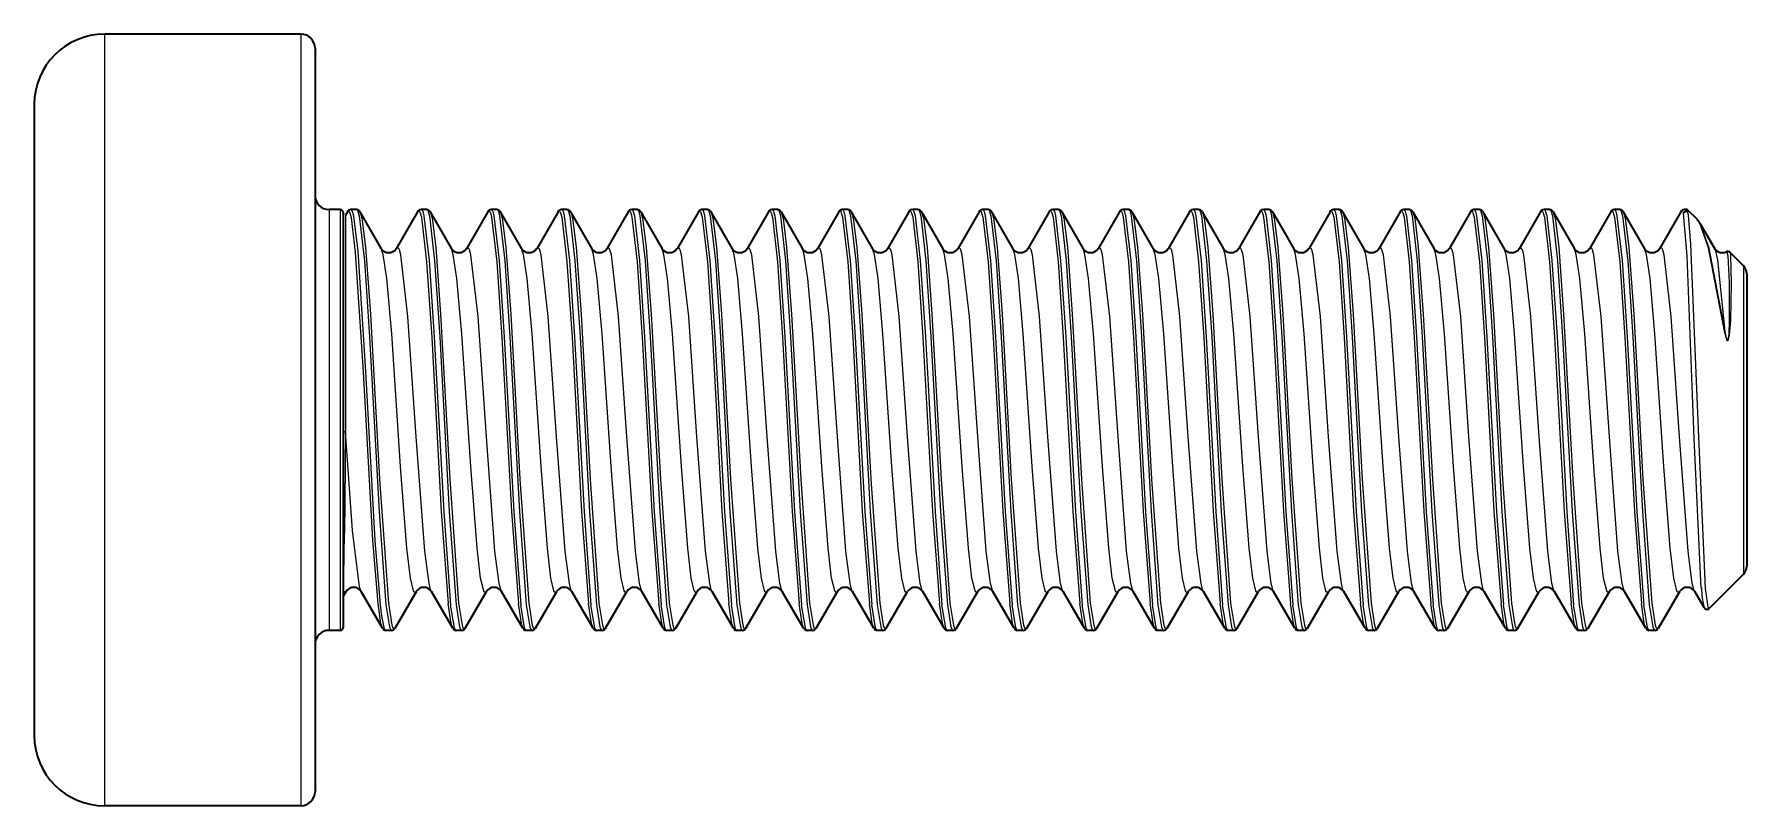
# Model space of a CAD drawing. Extents: x 155 to 1176, y 87 to 946.
# Drawn here: x 909.05 to 921.25, y 515.78 to 521.28 of the extents above; entities that cross this region are included whole.
import ezdxf

# ---------------------------------------------------------------- set-up
doc = ezdxf.new("R2010")
doc.units = 0

msp = doc.modelspace()

# ---------------------------------------------------------------- linework, layer by layer
at = {"color": 7, "lineweight": 13, "ltscale": 0.129083}
for p, q in [((909.551, 521.278), (909.551, 516.114)), ((910.951, 521.278), (910.951, 516.114))]:
    msp.add_line(p, q, dxfattribs=at)
at = {"color": 7, "lineweight": 35, "ltscale": 0.034999}
for p, q in [((910.951, 521.278), (909.551, 521.278)), ((910.951, 515.778), (909.551, 515.778))]:
    msp.add_line(p, q, dxfattribs=at)
at = {"color": 7, "lineweight": 35, "ltscale": 0.12439}
msp.add_line((911.051, 521.178), (911.051, 516.202), dxfattribs=at)
at = {"color": 7, "lineweight": 35, "ltscale": 0.105614}
msp.add_line((909.051, 520.778), (909.051, 516.553), dxfattribs=at)
at = {"color": 7, "lineweight": 13, "ltscale": 0.070409}
for p, q in [((911.151, 520.028), (911.151, 517.211)), ((911.231, 520.028), (911.231, 517.211))]:
    msp.add_line(p, q, dxfattribs=at)
at = {"color": 7, "lineweight": 35, "ltscale": 0.002}
for p, q in [((911.231, 520.028), (911.151, 520.028)), ((911.231, 517.028), (911.151, 517.028))]:
    msp.add_line(p, q, dxfattribs=at)
at = {"color": 7, "lineweight": 35, "ltscale": 0.069472}
msp.add_line((911.251, 520.008), (911.251, 517.229), dxfattribs=at)
at = {"color": 7, "lineweight": 35, "ltscale": 0.000633093}
msp.add_line((911.282, 520.011), (911.269, 519.989), dxfattribs=at)
at = {"color": 7, "lineweight": 13, "ltscale": 0.000161743}
msp.add_line((911.269, 519.989), (911.269, 519.983), dxfattribs=at)
at = {"color": 7, "lineweight": 13, "ltscale": 0.03847}
msp.add_line((911.269, 519.983), (911.269, 518.444), dxfattribs=at)
at = {"color": 7, "lineweight": 35, "ltscale": 0.000987244}
for p, q in [((911.346, 520.028), (911.307, 520.028)), ((911.846, 520.028), (911.807, 520.028)), ((912.346, 520.028), (912.307, 520.028)), ((912.846, 520.028), (912.807, 520.028)), ((913.346, 520.028), (913.307, 520.028)), ((913.846, 520.028), (913.807, 520.028)), ((914.346, 520.028), (914.307, 520.028)), ((914.846, 520.028), (914.807, 520.028)), ((915.346, 520.028), (915.307, 520.028)), ((915.846, 520.028), (915.807, 520.028)), ((916.346, 520.028), (916.307, 520.028)), ((916.846, 520.028), (916.807, 520.028)), ((917.346, 520.028), (917.307, 520.028)), ((917.846, 520.028), (917.807, 520.028)), ((918.346, 520.028), (918.307, 520.028)), ((918.846, 520.028), (918.807, 520.028)), ((919.346, 520.028), (919.307, 520.028)), ((919.846, 520.028), (919.807, 520.028)), ((920.346, 520.028), (920.307, 520.028)), ((911.596, 517.028), (911.557, 517.028)), ((912.096, 517.028), (912.057, 517.028)), ((912.596, 517.028), (912.557, 517.028)), ((913.096, 517.028), (913.057, 517.028)), ((913.596, 517.028), (913.557, 517.028)), ((914.096, 517.028), (914.057, 517.028)), ((914.596, 517.028), (914.557, 517.028)), ((915.096, 517.028), (915.057, 517.028)), ((915.596, 517.028), (915.557, 517.028)), ((916.096, 517.028), (916.057, 517.028)), ((916.596, 517.028), (916.557, 517.028)), ((917.096, 517.028), (917.057, 517.028)), ((917.596, 517.028), (917.557, 517.028)), ((918.096, 517.028), (918.057, 517.028)), ((918.596, 517.028), (918.557, 517.028)), ((919.096, 517.028), (919.057, 517.028)), ((919.596, 517.028), (919.557, 517.028)), ((920.096, 517.028), (920.057, 517.028)), ((920.596, 517.028), (920.557, 517.028))]:
    msp.add_line(p, q, dxfattribs=at)
at = {"color": 7, "lineweight": 35, "ltscale": 0.007571}
for p, q in [((911.371, 520.011), (911.523, 519.749)), ((911.871, 520.011), (912.023, 519.749)), ((912.371, 520.011), (912.523, 519.749)), ((912.871, 520.011), (913.023, 519.749)), ((913.371, 520.011), (913.523, 519.749)), ((913.871, 520.011), (914.023, 519.749)), ((914.371, 520.011), (914.523, 519.749)), ((914.871, 520.011), (915.023, 519.749)), ((915.371, 520.011), (915.523, 519.749)), ((915.871, 520.011), (916.023, 519.749)), ((916.371, 520.011), (916.523, 519.749)), ((916.871, 520.011), (917.023, 519.749)), ((917.371, 520.011), (917.523, 519.749)), ((917.871, 520.011), (918.023, 519.749)), ((918.371, 520.011), (918.523, 519.749)), ((918.871, 520.011), (919.023, 519.749)), ((919.371, 520.011), (919.523, 519.749)), ((919.871, 520.011), (920.023, 519.749)), ((920.371, 520.011), (920.523, 519.749)), ((911.532, 517.044), (911.38, 517.306)), ((912.032, 517.044), (911.88, 517.306)), ((912.532, 517.044), (912.38, 517.306)), ((913.032, 517.044), (912.88, 517.306)), ((913.532, 517.044), (913.38, 517.306)), ((914.032, 517.044), (913.88, 517.306)), ((914.532, 517.044), (914.38, 517.306)), ((915.032, 517.044), (914.88, 517.306)), ((915.532, 517.044), (915.38, 517.306)), ((916.032, 517.044), (915.88, 517.306)), ((916.532, 517.044), (916.38, 517.306)), ((917.032, 517.044), (916.88, 517.306)), ((917.532, 517.044), (917.38, 517.306)), ((918.032, 517.044), (917.88, 517.306)), ((918.532, 517.044), (918.38, 517.306)), ((919.032, 517.044), (918.88, 517.306)), ((919.532, 517.044), (919.38, 517.306)), ((920.032, 517.044), (919.88, 517.306)), ((920.532, 517.044), (920.38, 517.306))]:
    msp.add_line(p, q, dxfattribs=at)
at = {"color": 7, "lineweight": 35, "ltscale": 0.00757}
for p, q in [((911.782, 520.011), (911.63, 519.749)), ((912.282, 520.011), (912.13, 519.749)), ((912.782, 520.011), (912.63, 519.749)), ((913.282, 520.011), (913.13, 519.749)), ((913.782, 520.011), (913.63, 519.749)), ((914.282, 520.011), (914.13, 519.749)), ((914.782, 520.011), (914.63, 519.749)), ((915.282, 520.011), (915.13, 519.749)), ((915.782, 520.011), (915.63, 519.749)), ((916.282, 520.011), (916.13, 519.749)), ((916.782, 520.011), (916.63, 519.749)), ((917.282, 520.011), (917.13, 519.749)), ((917.782, 520.011), (917.63, 519.749)), ((918.282, 520.011), (918.13, 519.749)), ((918.782, 520.011), (918.63, 519.749)), ((919.282, 520.011), (919.13, 519.749)), ((919.782, 520.011), (919.63, 519.749)), ((920.282, 520.011), (920.13, 519.749)), ((920.782, 520.011), (920.63, 519.749))]:
    msp.add_line(p, q, dxfattribs=at)
at = {"color": 7, "lineweight": 35, "ltscale": 0.000491333}
msp.add_line((920.826, 520.028), (920.807, 520.028), dxfattribs=at)
at = {"color": 7, "lineweight": 35, "ltscale": 0.002551}
msp.add_line((920.899, 519.956), (920.826, 520.028), dxfattribs=at)
at = {"color": 7, "lineweight": 35, "ltscale": 0.005113}
msp.add_line((920.92, 519.926), (921.023, 519.749), dxfattribs=at)
at = {"color": 7, "lineweight": 13, "ltscale": 3.20435e-05}
msp.add_line((921.106, 519.728), (921.107, 519.728), dxfattribs=at)
at = {"color": 7, "lineweight": 35, "ltscale": 0.003435}
msp.add_line((921.227, 519.627), (921.13, 519.724), dxfattribs=at)
at = {"color": 7, "lineweight": 13, "ltscale": 0.051595}
msp.add_line((921.227, 519.627), (921.227, 517.563), dxfattribs=at)
at = {"color": 7, "lineweight": 35, "ltscale": 0.04894}
msp.add_line((921.251, 519.57), (921.251, 517.613), dxfattribs=at)
at = {"color": 7, "lineweight": 13, "ltscale": 8.44764e-05}
msp.add_line((921.096, 519.158), (921.093, 519.16), dxfattribs=at)
at = {"color": 7, "lineweight": 13, "ltscale": 0.018132}
msp.add_line((911.269, 518.444), (911.261, 517.719), dxfattribs=at)
at = {"color": 7, "lineweight": 13, "ltscale": 0.003365}
msp.add_line((921.227, 517.563), (921.227, 517.428), dxfattribs=at)
at = {"color": 7, "lineweight": 35, "ltscale": 0.003191}
msp.add_line((921.251, 517.613), (921.251, 517.485), dxfattribs=at)
at = {"color": 7, "lineweight": 35, "ltscale": 0.008615}
msp.add_line((921.227, 517.428), (920.984, 517.185), dxfattribs=at)
at = {"color": 7, "lineweight": 13, "ltscale": 0.000126602}
msp.add_line((911.252, 517.312), (911.251, 517.307), dxfattribs=at)
at = {"color": 7, "lineweight": 13, "ltscale": 0.000857544}
msp.add_line((911.252, 517.312), (911.252, 517.278), dxfattribs=at)
at = {"color": 7, "lineweight": 35, "ltscale": 0.001034}
msp.add_line((911.252, 517.27), (911.273, 517.306), dxfattribs=at)
at = {"color": 7, "lineweight": 35, "ltscale": 0.007572}
for p, q in [((911.621, 517.044), (911.773, 517.306)), ((912.121, 517.044), (912.273, 517.306)), ((912.621, 517.044), (912.773, 517.306)), ((913.121, 517.044), (913.273, 517.306)), ((913.621, 517.044), (913.773, 517.306)), ((914.121, 517.044), (914.273, 517.306)), ((914.621, 517.044), (914.773, 517.306)), ((915.121, 517.044), (915.273, 517.306)), ((915.621, 517.044), (915.773, 517.306)), ((916.121, 517.044), (916.273, 517.306)), ((916.621, 517.044), (916.773, 517.306)), ((917.121, 517.044), (917.273, 517.306)), ((917.621, 517.044), (917.773, 517.306)), ((918.121, 517.044), (918.273, 517.306)), ((918.621, 517.044), (918.773, 517.306)), ((919.121, 517.044), (919.273, 517.306)), ((919.621, 517.044), (919.773, 517.306)), ((920.121, 517.044), (920.273, 517.306)), ((920.621, 517.044), (920.773, 517.306))]:
    msp.add_line(p, q, dxfattribs=at)
at = {"color": 7, "lineweight": 35, "ltscale": 0.003329}
msp.add_line((920.947, 517.191), (920.88, 517.306), dxfattribs=at)
at = {"color": 7, "lineweight": 13, "ltscale": 0.004591}
for p, q in [((911.151, 517.211), (911.151, 517.028)), ((911.231, 517.211), (911.231, 517.028))]:
    msp.add_line(p, q, dxfattribs=at)
at = {"color": 7, "lineweight": 35, "ltscale": 0.000129547}
msp.add_line((911.252, 517.27), (911.251, 517.265), dxfattribs=at)
at = {"color": 7, "lineweight": 35, "ltscale": 0.004529}
msp.add_line((911.251, 517.229), (911.251, 517.048), dxfattribs=at)
at = {"color": 7, "lineweight": 13, "ltscale": 0.000187683}
msp.add_line((911.252, 517.27), (911.252, 517.278), dxfattribs=at)
at = {"color": 7, "lineweight": 35, "ltscale": 0.006886}
msp.add_line((909.051, 516.553), (909.051, 516.278), dxfattribs=at)
at = {"color": 7, "lineweight": 35, "ltscale": 0.00811}
msp.add_line((911.051, 516.202), (911.051, 515.878), dxfattribs=at)
at = {"color": 7, "lineweight": 13, "ltscale": 0.008417}
for p, q in [((909.551, 516.114), (909.551, 515.778)), ((910.951, 516.114), (910.951, 515.778))]:
    msp.add_line(p, q, dxfattribs=at)
at = {"color": 7, "lineweight": 13}
for points in [[(911.5, 517.22), (911.463, 517.672), (911.396, 518.87), (911.34, 519.723), (911.31, 519.97), (911.301, 520.003), (911.296, 520.012), (911.293, 520.016), (911.292, 520.017), (911.289, 520.018)], [(911.517, 517.211), (911.48, 517.668), (911.413, 518.873), (911.358, 519.731), (911.327, 519.98), (911.318, 520.013), (911.313, 520.022), (911.31, 520.026), (911.309, 520.027), (911.307, 520.028)], [(911.346, 520.028), (911.348, 520.027), (911.35, 520.026), (911.353, 520.023), (911.357, 520.013), (911.366, 519.982), (911.403, 519.663), (911.439, 519.12), (911.507, 517.872), (911.556, 517.211)], [(911.371, 520.011), (911.375, 520.001), (911.385, 519.966), (911.411, 519.76), (911.446, 519.283), (911.511, 518.105), (911.574, 517.221)], [(911.789, 520.018), (911.792, 520.017), (911.793, 520.016), (911.796, 520.013), (911.8, 520.004), (911.809, 519.973), (911.846, 519.656), (911.882, 519.116), (911.95, 517.876), (912, 517.22)], [(911.807, 520.028), (911.809, 520.027), (911.81, 520.026), (911.813, 520.023), (911.818, 520.014), (911.826, 519.983), (911.863, 519.664), (911.899, 519.12), (911.968, 517.872), (912.017, 517.211)], [(911.846, 520.028), (911.848, 520.027), (911.85, 520.026), (911.853, 520.023), (911.857, 520.013), (911.866, 519.982), (911.903, 519.663), (911.939, 519.12), (912.007, 517.872), (912.056, 517.211)], [(911.871, 520.011), (911.875, 520.001), (911.885, 519.966), (911.911, 519.76), (911.946, 519.283), (912.011, 518.105), (912.074, 517.221)], [(912.289, 520.018), (912.292, 520.017), (912.293, 520.016), (912.296, 520.013), (912.3, 520.004), (912.309, 519.973), (912.346, 519.656), (912.382, 519.116), (912.45, 517.876), (912.5, 517.22)], [(912.307, 520.028), (912.309, 520.027), (912.31, 520.026), (912.313, 520.023), (912.318, 520.014), (912.326, 519.983), (912.363, 519.664), (912.399, 519.12), (912.468, 517.872), (912.517, 517.211)], [(912.346, 520.028), (912.348, 520.027), (912.35, 520.026), (912.353, 520.023), (912.357, 520.013), (912.366, 519.982), (912.403, 519.663), (912.439, 519.12), (912.507, 517.872), (912.556, 517.211)], [(912.371, 520.011), (912.375, 520.001), (912.385, 519.966), (912.411, 519.76), (912.446, 519.283), (912.511, 518.105), (912.574, 517.221)], [(912.789, 520.018), (912.792, 520.017), (912.793, 520.016), (912.796, 520.013), (912.8, 520.004), (912.809, 519.973), (912.846, 519.656), (912.882, 519.116), (912.95, 517.876), (913, 517.22)], [(912.807, 520.028), (912.809, 520.027), (912.81, 520.026), (912.813, 520.023), (912.818, 520.014), (912.826, 519.983), (912.863, 519.664), (912.899, 519.12), (912.968, 517.872), (913.017, 517.211)], [(912.846, 520.028), (912.848, 520.027), (912.85, 520.026), (912.853, 520.023), (912.857, 520.013), (912.866, 519.982), (912.903, 519.663), (912.939, 519.12), (913.007, 517.872), (913.056, 517.211)], [(912.871, 520.011), (912.875, 520.001), (912.885, 519.966), (912.911, 519.76), (912.946, 519.283), (913.011, 518.105), (913.074, 517.221)], [(913.289, 520.018), (913.292, 520.017), (913.293, 520.016), (913.296, 520.013), (913.3, 520.004), (913.309, 519.973), (913.346, 519.656), (913.382, 519.116), (913.45, 517.876), (913.5, 517.22)], [(913.307, 520.028), (913.309, 520.027), (913.31, 520.026), (913.313, 520.023), (913.318, 520.014), (913.326, 519.983), (913.363, 519.664), (913.399, 519.12), (913.468, 517.872), (913.517, 517.211)], [(913.346, 520.028), (913.348, 520.027), (913.35, 520.026), (913.353, 520.023), (913.357, 520.013), (913.366, 519.982), (913.403, 519.663), (913.439, 519.12), (913.507, 517.872), (913.556, 517.211)], [(913.371, 520.011), (913.375, 520.001), (913.385, 519.966), (913.411, 519.76), (913.446, 519.283), (913.511, 518.105), (913.574, 517.221)], [(913.789, 520.018), (913.792, 520.017), (913.793, 520.016), (913.796, 520.013), (913.8, 520.004), (913.809, 519.973), (913.846, 519.656), (913.882, 519.116), (913.95, 517.876), (914, 517.22)], [(913.807, 520.028), (913.809, 520.027), (913.81, 520.026), (913.813, 520.023), (913.818, 520.014), (913.826, 519.983), (913.863, 519.664), (913.899, 519.12), (913.968, 517.872), (914.017, 517.211)], [(913.846, 520.028), (913.848, 520.027), (913.85, 520.026), (913.853, 520.023), (913.857, 520.013), (913.866, 519.982), (913.903, 519.663), (913.939, 519.12), (914.007, 517.872), (914.056, 517.211)], [(913.871, 520.011), (913.875, 520.001), (913.885, 519.966), (913.911, 519.76), (913.946, 519.283), (914.011, 518.105), (914.074, 517.221)], [(914.289, 520.018), (914.292, 520.017), (914.293, 520.016), (914.296, 520.013), (914.3, 520.004), (914.309, 519.973), (914.346, 519.656), (914.382, 519.116), (914.45, 517.876), (914.5, 517.22)], [(914.307, 520.028), (914.309, 520.027), (914.31, 520.026), (914.313, 520.023), (914.318, 520.014), (914.326, 519.983), (914.363, 519.664), (914.399, 519.12), (914.468, 517.872), (914.517, 517.211)], [(914.346, 520.028), (914.348, 520.027), (914.35, 520.026), (914.353, 520.023), (914.357, 520.013), (914.366, 519.982), (914.403, 519.663), (914.439, 519.12), (914.507, 517.872), (914.556, 517.211)], [(914.371, 520.011), (914.375, 520.001), (914.385, 519.966), (914.411, 519.76), (914.446, 519.283), (914.511, 518.105), (914.574, 517.221)], [(914.789, 520.018), (914.792, 520.017), (914.793, 520.016), (914.796, 520.013), (914.8, 520.004), (914.809, 519.973), (914.846, 519.656), (914.882, 519.116), (914.95, 517.876), (915, 517.22)], [(914.807, 520.028), (914.809, 520.027), (914.81, 520.026), (914.813, 520.023), (914.818, 520.014), (914.826, 519.983), (914.863, 519.664), (914.899, 519.12), (914.968, 517.872), (915.017, 517.211)], [(914.846, 520.028), (914.848, 520.027), (914.85, 520.026), (914.853, 520.023), (914.857, 520.013), (914.866, 519.982), (914.903, 519.663), (914.939, 519.12), (915.007, 517.872), (915.056, 517.211)], [(914.871, 520.011), (914.875, 520.001), (914.885, 519.966), (914.911, 519.76), (914.946, 519.283), (915.011, 518.105), (915.074, 517.221)], [(915.289, 520.018), (915.292, 520.017), (915.293, 520.016), (915.296, 520.013), (915.3, 520.004), (915.309, 519.973), (915.346, 519.656), (915.382, 519.116), (915.45, 517.876), (915.5, 517.22)], [(915.307, 520.028), (915.309, 520.027), (915.31, 520.026), (915.313, 520.023), (915.318, 520.014), (915.326, 519.983), (915.363, 519.664), (915.399, 519.12), (915.468, 517.872), (915.517, 517.211)], [(915.346, 520.028), (915.348, 520.027), (915.35, 520.026), (915.353, 520.023), (915.357, 520.013), (915.366, 519.982), (915.403, 519.663), (915.439, 519.12), (915.507, 517.872), (915.556, 517.211)], [(915.371, 520.011), (915.375, 520.001), (915.385, 519.966), (915.411, 519.76), (915.446, 519.283), (915.511, 518.105), (915.574, 517.221)], [(915.789, 520.018), (915.792, 520.017), (915.793, 520.016), (915.796, 520.013), (915.8, 520.004), (915.809, 519.973), (915.846, 519.656), (915.882, 519.116), (915.95, 517.876), (916, 517.22)], [(915.807, 520.028), (915.809, 520.027), (915.81, 520.026), (915.813, 520.023), (915.818, 520.014), (915.826, 519.983), (915.863, 519.664), (915.899, 519.12), (915.968, 517.872), (916.017, 517.211)], [(915.846, 520.028), (915.848, 520.027), (915.85, 520.026), (915.853, 520.023), (915.857, 520.013), (915.866, 519.982), (915.903, 519.663), (915.939, 519.12), (916.007, 517.872), (916.056, 517.211)], [(915.871, 520.011), (915.875, 520.001), (915.885, 519.966), (915.911, 519.76), (915.946, 519.283), (916.011, 518.105), (916.074, 517.221)], [(916.289, 520.018), (916.292, 520.017), (916.293, 520.016), (916.296, 520.013), (916.3, 520.004), (916.309, 519.973), (916.346, 519.656), (916.382, 519.116), (916.45, 517.876), (916.5, 517.22)], [(916.307, 520.028), (916.309, 520.027), (916.31, 520.026), (916.313, 520.023), (916.318, 520.014), (916.326, 519.983), (916.363, 519.664), (916.399, 519.12), (916.468, 517.872), (916.517, 517.211)], [(916.346, 520.028), (916.348, 520.027), (916.35, 520.026), (916.353, 520.023), (916.357, 520.013), (916.366, 519.982), (916.403, 519.663), (916.439, 519.12), (916.507, 517.872), (916.556, 517.211)], [(916.371, 520.011), (916.375, 520.001), (916.385, 519.966), (916.411, 519.76), (916.446, 519.283), (916.511, 518.105), (916.574, 517.221)], [(916.789, 520.018), (916.792, 520.017), (916.793, 520.016), (916.796, 520.013), (916.8, 520.004), (916.809, 519.973), (916.846, 519.656), (916.882, 519.116), (916.95, 517.876), (917, 517.22)], [(916.807, 520.028), (916.809, 520.027), (916.81, 520.026), (916.813, 520.023), (916.818, 520.014), (916.826, 519.983), (916.863, 519.664), (916.899, 519.12), (916.968, 517.872), (917.017, 517.211)], [(916.846, 520.028), (916.848, 520.027), (916.85, 520.026), (916.853, 520.023), (916.857, 520.013), (916.866, 519.982), (916.903, 519.663), (916.939, 519.12), (917.007, 517.872), (917.056, 517.211)], [(916.871, 520.011), (916.875, 520.001), (916.885, 519.966), (916.911, 519.76), (916.946, 519.283), (917.011, 518.105), (917.074, 517.221)], [(917.289, 520.018), (917.292, 520.017), (917.293, 520.016), (917.296, 520.013), (917.3, 520.004), (917.309, 519.973), (917.346, 519.656), (917.382, 519.116), (917.45, 517.876), (917.5, 517.22)], [(917.307, 520.028), (917.309, 520.027), (917.31, 520.026), (917.313, 520.023), (917.318, 520.014), (917.326, 519.983), (917.363, 519.664), (917.399, 519.12), (917.468, 517.872), (917.517, 517.211)], [(917.346, 520.028), (917.348, 520.027), (917.35, 520.026), (917.353, 520.023), (917.357, 520.013), (917.366, 519.982), (917.403, 519.663), (917.439, 519.12), (917.507, 517.872), (917.556, 517.211)], [(917.371, 520.011), (917.375, 520.001), (917.385, 519.966), (917.411, 519.76), (917.446, 519.283), (917.511, 518.105), (917.574, 517.221)], [(917.789, 520.018), (917.792, 520.017), (917.793, 520.016), (917.796, 520.013), (917.8, 520.004), (917.809, 519.973), (917.846, 519.656), (917.882, 519.116), (917.95, 517.876), (918, 517.22)], [(917.807, 520.028), (917.809, 520.027), (917.81, 520.026), (917.813, 520.023), (917.818, 520.014), (917.826, 519.983), (917.863, 519.664), (917.899, 519.12), (917.968, 517.872), (918.017, 517.211)], [(917.846, 520.028), (917.848, 520.027), (917.85, 520.026), (917.853, 520.023), (917.857, 520.013), (917.866, 519.982), (917.903, 519.663), (917.939, 519.12), (918.007, 517.872), (918.056, 517.211)], [(917.871, 520.011), (917.875, 520.001), (917.885, 519.966), (917.911, 519.76), (917.946, 519.283), (918.011, 518.105), (918.074, 517.221)], [(918.289, 520.018), (918.292, 520.017), (918.293, 520.016), (918.296, 520.013), (918.3, 520.004), (918.309, 519.973), (918.346, 519.656), (918.382, 519.116), (918.45, 517.876), (918.5, 517.22)], [(918.307, 520.028), (918.309, 520.027), (918.31, 520.026), (918.313, 520.023), (918.318, 520.014), (918.326, 519.983), (918.363, 519.664), (918.399, 519.12), (918.468, 517.872), (918.517, 517.211)], [(918.346, 520.028), (918.348, 520.027), (918.35, 520.026), (918.353, 520.023), (918.357, 520.013), (918.366, 519.982), (918.403, 519.663), (918.439, 519.12), (918.507, 517.872), (918.556, 517.211)], [(918.371, 520.011), (918.375, 520.001), (918.385, 519.966), (918.411, 519.76), (918.446, 519.283), (918.511, 518.105), (918.574, 517.221)], [(918.789, 520.018), (918.792, 520.017), (918.793, 520.016), (918.796, 520.013), (918.8, 520.004), (918.809, 519.973), (918.846, 519.656), (918.882, 519.116), (918.95, 517.876), (919, 517.22)], [(918.807, 520.028), (918.809, 520.027), (918.81, 520.026), (918.813, 520.023), (918.818, 520.014), (918.826, 519.983), (918.863, 519.664), (918.899, 519.12), (918.968, 517.872), (919.017, 517.211)], [(918.846, 520.028), (918.848, 520.027), (918.85, 520.026), (918.853, 520.023), (918.857, 520.013), (918.866, 519.982), (918.903, 519.663), (918.939, 519.12), (919.007, 517.872), (919.056, 517.211)], [(918.871, 520.011), (918.875, 520.001), (918.885, 519.966), (918.911, 519.76), (918.946, 519.283), (919.011, 518.105), (919.074, 517.221)], [(919.289, 520.018), (919.292, 520.017), (919.293, 520.016), (919.296, 520.013), (919.3, 520.004), (919.309, 519.973), (919.346, 519.656), (919.382, 519.116), (919.45, 517.876), (919.5, 517.22)], [(919.307, 520.028), (919.309, 520.027), (919.31, 520.026), (919.313, 520.023), (919.318, 520.014), (919.326, 519.983), (919.363, 519.664), (919.399, 519.12), (919.468, 517.872), (919.517, 517.211)], [(919.346, 520.028), (919.348, 520.027), (919.35, 520.026), (919.353, 520.023), (919.357, 520.013), (919.366, 519.982), (919.403, 519.663), (919.439, 519.12), (919.507, 517.872), (919.556, 517.211)], [(919.371, 520.011), (919.375, 520.001), (919.385, 519.966), (919.411, 519.76), (919.446, 519.283), (919.511, 518.105), (919.574, 517.221)], [(919.789, 520.018), (919.792, 520.017), (919.793, 520.016), (919.796, 520.013), (919.8, 520.004), (919.809, 519.973), (919.846, 519.656), (919.882, 519.116), (919.95, 517.876), (920, 517.22)], [(919.807, 520.028), (919.809, 520.027), (919.81, 520.026), (919.813, 520.023), (919.818, 520.014), (919.826, 519.983), (919.863, 519.664), (919.899, 519.12), (919.968, 517.872), (920.017, 517.211)], [(919.846, 520.028), (919.848, 520.027), (919.85, 520.026), (919.853, 520.023), (919.857, 520.013), (919.866, 519.982), (919.903, 519.663), (919.939, 519.12), (920.007, 517.872), (920.056, 517.211)], [(919.871, 520.011), (919.875, 520.001), (919.885, 519.966), (919.911, 519.76), (919.946, 519.283), (920.011, 518.105), (920.074, 517.221)], [(920.289, 520.018), (920.292, 520.017), (920.293, 520.016), (920.296, 520.013), (920.3, 520.004), (920.309, 519.973), (920.346, 519.656), (920.382, 519.116), (920.45, 517.876), (920.5, 517.22)], [(920.307, 520.028), (920.309, 520.027), (920.31, 520.026), (920.313, 520.023), (920.318, 520.014), (920.326, 519.983), (920.363, 519.664), (920.399, 519.12), (920.468, 517.872), (920.517, 517.211)], [(920.346, 520.028), (920.348, 520.027), (920.35, 520.026), (920.353, 520.023), (920.357, 520.013), (920.366, 519.982), (920.403, 519.663), (920.439, 519.12), (920.507, 517.872), (920.556, 517.211)], [(920.371, 520.011), (920.375, 520.001), (920.385, 519.966), (920.411, 519.76), (920.446, 519.283), (920.511, 518.105), (920.574, 517.221)], [(920.927, 517.33), (920.877, 518.399), (920.826, 519.695), (920.801, 520.002)], [(920.958, 517.327), (920.907, 518.463), (920.853, 519.782), (920.836, 519.987), (920.829, 520.019), (920.826, 520.027)], [(921.093, 519.16), (920.978, 519.756), (920.917, 519.931), (920.899, 519.956)], [(921.096, 519.158), (920.982, 519.752), (920.92, 519.926)], [(911.764, 517.298), (911.76, 517.3), (911.758, 517.302), (911.753, 517.31), (911.731, 517.401), (911.706, 517.613), (911.661, 518.195), (911.597, 519.141), (911.562, 519.537), (911.536, 519.708), (911.523, 519.749)], [(911.88, 517.306), (911.874, 517.319), (911.863, 517.361), (911.833, 517.593), (911.772, 518.408), (911.713, 519.265), (911.662, 519.706), (911.652, 519.741), (911.647, 519.751), (911.643, 519.755), (911.641, 519.756), (911.639, 519.757)], [(912.264, 517.298), (912.26, 517.3), (912.258, 517.302), (912.253, 517.31), (912.231, 517.401), (912.206, 517.613), (912.161, 518.195), (912.097, 519.141), (912.062, 519.537), (912.036, 519.708), (912.023, 519.749)], [(912.38, 517.306), (912.374, 517.319), (912.363, 517.361), (912.333, 517.593), (912.272, 518.408), (912.213, 519.265), (912.162, 519.706), (912.152, 519.741), (912.147, 519.751), (912.143, 519.755), (912.141, 519.756), (912.139, 519.757)], [(912.764, 517.298), (912.76, 517.3), (912.758, 517.302), (912.753, 517.31), (912.731, 517.401), (912.706, 517.613), (912.661, 518.195), (912.597, 519.141), (912.562, 519.537), (912.536, 519.708), (912.523, 519.749)], [(912.88, 517.306), (912.874, 517.319), (912.863, 517.361), (912.833, 517.593), (912.772, 518.408), (912.713, 519.265), (912.662, 519.706), (912.652, 519.741), (912.647, 519.751), (912.643, 519.755), (912.641, 519.756), (912.639, 519.757)], [(913.264, 517.298), (913.26, 517.3), (913.258, 517.302), (913.253, 517.31), (913.231, 517.401), (913.206, 517.613), (913.161, 518.195), (913.097, 519.141), (913.062, 519.537), (913.036, 519.708), (913.023, 519.749)], [(913.38, 517.306), (913.374, 517.319), (913.363, 517.361), (913.333, 517.593), (913.272, 518.408), (913.213, 519.265), (913.162, 519.706), (913.152, 519.741), (913.147, 519.751), (913.143, 519.755), (913.141, 519.756), (913.139, 519.757)], [(913.764, 517.298), (913.76, 517.3), (913.758, 517.302), (913.753, 517.31), (913.731, 517.401), (913.706, 517.613), (913.661, 518.195), (913.597, 519.141), (913.562, 519.537), (913.536, 519.708), (913.523, 519.749)], [(913.88, 517.306), (913.874, 517.319), (913.863, 517.361), (913.833, 517.593), (913.772, 518.408), (913.713, 519.265), (913.662, 519.706), (913.652, 519.741), (913.647, 519.751), (913.643, 519.755), (913.641, 519.756), (913.639, 519.757)], [(914.264, 517.298), (914.26, 517.3), (914.258, 517.302), (914.253, 517.31), (914.231, 517.401), (914.206, 517.613), (914.161, 518.195), (914.097, 519.141), (914.062, 519.537), (914.036, 519.708), (914.023, 519.749)], [(914.38, 517.306), (914.374, 517.319), (914.363, 517.361), (914.333, 517.593), (914.272, 518.408), (914.213, 519.265), (914.162, 519.706), (914.152, 519.741), (914.147, 519.751), (914.143, 519.755), (914.141, 519.756), (914.139, 519.757)], [(914.764, 517.298), (914.76, 517.3), (914.758, 517.302), (914.753, 517.31), (914.731, 517.401), (914.706, 517.613), (914.661, 518.195), (914.597, 519.141), (914.562, 519.537), (914.536, 519.708), (914.523, 519.749)], [(914.88, 517.306), (914.874, 517.319), (914.863, 517.361), (914.833, 517.593), (914.772, 518.408), (914.713, 519.265), (914.662, 519.706), (914.652, 519.741), (914.647, 519.751), (914.643, 519.755), (914.641, 519.756), (914.639, 519.757)], [(915.264, 517.298), (915.26, 517.3), (915.258, 517.302), (915.253, 517.31), (915.231, 517.401), (915.206, 517.613), (915.161, 518.195), (915.097, 519.141), (915.062, 519.537), (915.036, 519.708), (915.023, 519.749)], [(915.38, 517.306), (915.374, 517.319), (915.363, 517.361), (915.333, 517.593), (915.272, 518.408), (915.213, 519.265), (915.162, 519.706), (915.152, 519.741), (915.147, 519.751), (915.143, 519.755), (915.141, 519.756), (915.139, 519.757)], [(915.764, 517.298), (915.76, 517.3), (915.758, 517.302), (915.753, 517.31), (915.731, 517.401), (915.706, 517.613), (915.661, 518.195), (915.597, 519.141), (915.562, 519.537), (915.536, 519.708), (915.523, 519.749)], [(915.88, 517.306), (915.874, 517.319), (915.863, 517.361), (915.833, 517.593), (915.772, 518.408), (915.713, 519.265), (915.662, 519.706), (915.652, 519.741), (915.647, 519.751), (915.643, 519.755), (915.641, 519.756), (915.639, 519.757)], [(916.264, 517.298), (916.26, 517.3), (916.258, 517.302), (916.253, 517.31), (916.231, 517.401), (916.206, 517.613), (916.161, 518.195), (916.097, 519.141), (916.062, 519.537), (916.036, 519.708), (916.023, 519.749)], [(916.38, 517.306), (916.374, 517.319), (916.363, 517.361), (916.333, 517.593), (916.272, 518.408), (916.213, 519.265), (916.162, 519.706), (916.152, 519.741), (916.147, 519.751), (916.143, 519.755), (916.141, 519.756), (916.139, 519.757)], [(916.764, 517.298), (916.76, 517.3), (916.758, 517.302), (916.753, 517.31), (916.731, 517.401), (916.706, 517.613), (916.661, 518.195), (916.597, 519.141), (916.562, 519.537), (916.536, 519.708), (916.523, 519.749)], [(916.88, 517.306), (916.874, 517.319), (916.863, 517.361), (916.833, 517.593), (916.772, 518.408), (916.713, 519.265), (916.662, 519.706), (916.652, 519.741), (916.647, 519.751), (916.643, 519.755), (916.641, 519.756), (916.639, 519.757)], [(917.264, 517.298), (917.26, 517.3), (917.258, 517.302), (917.253, 517.31), (917.231, 517.401), (917.206, 517.613), (917.161, 518.195), (917.097, 519.141), (917.062, 519.537), (917.036, 519.708), (917.023, 519.749)], [(917.38, 517.306), (917.374, 517.319), (917.363, 517.361), (917.333, 517.593), (917.272, 518.408), (917.213, 519.265), (917.162, 519.706), (917.152, 519.741), (917.147, 519.751), (917.143, 519.755), (917.141, 519.756), (917.139, 519.757)], [(917.764, 517.298), (917.76, 517.3), (917.758, 517.302), (917.753, 517.31), (917.731, 517.401), (917.706, 517.613), (917.661, 518.195), (917.597, 519.141), (917.562, 519.537), (917.536, 519.708), (917.523, 519.749)], [(917.88, 517.306), (917.874, 517.319), (917.863, 517.361), (917.833, 517.593), (917.772, 518.408), (917.713, 519.265), (917.662, 519.706), (917.652, 519.741), (917.647, 519.751), (917.643, 519.755), (917.641, 519.756), (917.639, 519.757)], [(918.264, 517.298), (918.26, 517.3), (918.258, 517.302), (918.253, 517.31), (918.231, 517.401), (918.206, 517.613), (918.161, 518.195), (918.097, 519.141), (918.062, 519.537), (918.036, 519.708), (918.023, 519.749)], [(918.38, 517.306), (918.374, 517.319), (918.363, 517.361), (918.333, 517.593), (918.272, 518.408), (918.213, 519.265), (918.162, 519.706), (918.152, 519.741), (918.147, 519.751), (918.143, 519.755), (918.141, 519.756), (918.139, 519.757)], [(918.764, 517.298), (918.76, 517.3), (918.758, 517.302), (918.753, 517.31), (918.731, 517.401), (918.706, 517.613), (918.661, 518.195), (918.597, 519.141), (918.562, 519.537), (918.536, 519.708), (918.523, 519.749)], [(918.88, 517.306), (918.874, 517.319), (918.863, 517.361), (918.833, 517.593), (918.772, 518.408), (918.713, 519.265), (918.662, 519.706), (918.652, 519.741), (918.647, 519.751), (918.643, 519.755), (918.641, 519.756), (918.639, 519.757)], [(919.264, 517.298), (919.26, 517.3), (919.258, 517.302), (919.253, 517.31), (919.231, 517.401), (919.206, 517.613), (919.161, 518.195), (919.097, 519.141), (919.062, 519.537), (919.036, 519.708), (919.023, 519.749)], [(919.38, 517.306), (919.374, 517.319), (919.363, 517.361), (919.333, 517.593), (919.272, 518.408), (919.213, 519.265), (919.162, 519.706), (919.152, 519.741), (919.147, 519.751), (919.143, 519.755), (919.141, 519.756), (919.139, 519.757)], [(919.764, 517.298), (919.76, 517.3), (919.758, 517.302), (919.753, 517.31), (919.731, 517.401), (919.706, 517.613), (919.661, 518.195), (919.597, 519.141), (919.562, 519.537), (919.536, 519.708), (919.523, 519.749)], [(919.88, 517.306), (919.874, 517.319), (919.863, 517.361), (919.833, 517.593), (919.772, 518.408), (919.713, 519.265), (919.662, 519.706), (919.652, 519.741), (919.647, 519.751), (919.643, 519.755), (919.641, 519.756), (919.639, 519.757)], [(920.264, 517.298), (920.26, 517.3), (920.258, 517.302), (920.253, 517.31), (920.231, 517.401), (920.206, 517.613), (920.161, 518.195), (920.097, 519.141), (920.062, 519.537), (920.036, 519.708), (920.023, 519.749)], [(920.38, 517.306), (920.374, 517.319), (920.363, 517.361), (920.333, 517.593), (920.272, 518.408), (920.213, 519.265), (920.162, 519.706), (920.152, 519.741), (920.147, 519.751), (920.143, 519.755), (920.141, 519.756), (920.139, 519.757)], [(920.764, 517.298), (920.76, 517.3), (920.758, 517.302), (920.753, 517.31), (920.731, 517.401), (920.706, 517.613), (920.661, 518.195), (920.597, 519.141), (920.562, 519.537), (920.536, 519.708), (920.523, 519.749)], [(920.88, 517.306), (920.874, 517.319), (920.863, 517.361), (920.833, 517.593), (920.772, 518.408), (920.713, 519.265), (920.662, 519.706), (920.652, 519.741), (920.647, 519.751), (920.643, 519.755), (920.641, 519.756), (920.639, 519.757)], [(921.096, 519.158), (921.044, 519.67), (921.03, 519.732), (921.023, 519.749)], [(921.107, 519.728), (921.108, 519.727), (921.11, 519.724), (921.115, 519.699), (921.125, 519.507)], [(921.13, 519.724), (921.132, 519.72), (921.135, 519.697), (921.139, 519.502)], [(921.139, 519.502), (921.134, 519.237), (921.126, 519.134), (921.115, 519.091), (921.111, 519.091), (921.093, 519.16)], [(921.125, 519.507), (921.126, 519.241), (921.122, 519.136), (921.114, 519.092), (921.113, 519.091), (921.112, 519.091), (921.111, 519.092), (921.096, 519.158)], [(911.38, 517.306), (911.369, 517.338), (911.319, 517.741), (911.269, 518.444)], [(920.984, 517.185), (920.982, 517.184), (920.981, 517.184), (920.979, 517.186), (920.975, 517.194), (920.958, 517.327)], [(911.532, 517.044), (911.521, 517.077), (911.5, 517.22)], [(911.557, 517.028), (911.553, 517.029), (911.551, 517.031), (911.547, 517.039), (911.527, 517.129), (911.517, 517.211)], [(911.556, 517.211), (911.581, 517.054), (911.59, 517.032), (911.593, 517.029), (911.594, 517.028), (911.596, 517.028)], [(911.574, 517.221), (911.599, 517.064), (911.607, 517.042), (911.61, 517.039), (911.611, 517.038), (911.613, 517.038)], [(912.032, 517.044), (912.021, 517.077), (912, 517.22)], [(912.057, 517.028), (912.055, 517.028), (912.052, 517.03), (912.05, 517.034), (912.044, 517.047), (912.017, 517.211)], [(912.056, 517.211), (912.081, 517.054), (912.09, 517.032), (912.093, 517.029), (912.094, 517.028), (912.096, 517.028)], [(912.074, 517.221), (912.099, 517.064), (912.107, 517.042), (912.11, 517.039), (912.111, 517.038), (912.113, 517.038)], [(912.532, 517.044), (912.521, 517.077), (912.5, 517.22)], [(912.557, 517.028), (912.555, 517.028), (912.552, 517.03), (912.55, 517.034), (912.544, 517.047), (912.517, 517.211)], [(912.556, 517.211), (912.581, 517.054), (912.59, 517.032), (912.593, 517.029), (912.594, 517.028), (912.596, 517.028)], [(912.574, 517.221), (912.599, 517.064), (912.607, 517.042), (912.61, 517.039), (912.611, 517.038), (912.613, 517.038)], [(913.032, 517.044), (913.021, 517.077), (913, 517.22)], [(913.057, 517.028), (913.055, 517.028), (913.052, 517.03), (913.05, 517.034), (913.044, 517.047), (913.017, 517.211)], [(913.056, 517.211), (913.081, 517.054), (913.09, 517.032), (913.093, 517.029), (913.094, 517.028), (913.096, 517.028)], [(913.074, 517.221), (913.099, 517.064), (913.107, 517.042), (913.11, 517.039), (913.111, 517.038), (913.113, 517.038)], [(913.532, 517.044), (913.521, 517.077), (913.5, 517.22)], [(913.557, 517.028), (913.555, 517.028), (913.552, 517.03), (913.55, 517.034), (913.544, 517.047), (913.517, 517.211)], [(913.556, 517.211), (913.581, 517.054), (913.59, 517.032), (913.593, 517.029), (913.594, 517.028), (913.596, 517.028)], [(913.574, 517.221), (913.599, 517.064), (913.607, 517.042), (913.61, 517.039), (913.611, 517.038), (913.613, 517.038)], [(914.032, 517.044), (914.021, 517.077), (914, 517.22)], [(914.057, 517.028), (914.055, 517.028), (914.052, 517.03), (914.05, 517.034), (914.044, 517.047), (914.017, 517.211)], [(914.056, 517.211), (914.081, 517.054), (914.09, 517.032), (914.093, 517.029), (914.094, 517.028), (914.096, 517.028)], [(914.074, 517.221), (914.099, 517.064), (914.107, 517.042), (914.11, 517.039), (914.111, 517.038), (914.113, 517.038)], [(914.532, 517.044), (914.521, 517.077), (914.5, 517.22)], [(914.557, 517.028), (914.555, 517.028), (914.552, 517.03), (914.55, 517.034), (914.544, 517.047), (914.517, 517.211)], [(914.556, 517.211), (914.581, 517.054), (914.59, 517.032), (914.593, 517.029), (914.594, 517.028), (914.596, 517.028)], [(914.574, 517.221), (914.599, 517.064), (914.607, 517.042), (914.61, 517.039), (914.611, 517.038), (914.613, 517.038)], [(915.032, 517.044), (915.021, 517.077), (915, 517.22)], [(915.057, 517.028), (915.055, 517.028), (915.052, 517.03), (915.05, 517.034), (915.044, 517.047), (915.017, 517.211)], [(915.056, 517.211), (915.081, 517.054), (915.09, 517.032), (915.093, 517.029), (915.094, 517.028), (915.096, 517.028)], [(915.074, 517.221), (915.099, 517.064), (915.107, 517.042), (915.11, 517.039), (915.111, 517.038), (915.113, 517.038)], [(915.532, 517.044), (915.521, 517.077), (915.5, 517.22)], [(915.557, 517.028), (915.555, 517.028), (915.552, 517.03), (915.55, 517.034), (915.544, 517.047), (915.517, 517.211)], [(915.556, 517.211), (915.581, 517.054), (915.59, 517.032), (915.593, 517.029), (915.594, 517.028), (915.596, 517.028)], [(915.574, 517.221), (915.599, 517.064), (915.607, 517.042), (915.61, 517.039), (915.611, 517.038), (915.613, 517.038)], [(916.032, 517.044), (916.021, 517.077), (916, 517.22)], [(916.057, 517.028), (916.055, 517.028), (916.052, 517.03), (916.05, 517.034), (916.044, 517.047), (916.017, 517.211)], [(916.056, 517.211), (916.081, 517.054), (916.09, 517.032), (916.093, 517.029), (916.094, 517.028), (916.096, 517.028)], [(916.074, 517.221), (916.099, 517.064), (916.107, 517.042), (916.11, 517.039), (916.111, 517.038), (916.113, 517.038)], [(916.532, 517.044), (916.521, 517.077), (916.5, 517.22)], [(916.557, 517.028), (916.555, 517.028), (916.552, 517.03), (916.55, 517.034), (916.544, 517.047), (916.517, 517.211)], [(916.556, 517.211), (916.581, 517.054), (916.59, 517.032), (916.593, 517.029), (916.594, 517.028), (916.596, 517.028)], [(916.574, 517.221), (916.599, 517.064), (916.607, 517.042), (916.61, 517.039), (916.611, 517.038), (916.613, 517.038)], [(917.032, 517.044), (917.021, 517.077), (917, 517.22)], [(917.057, 517.028), (917.055, 517.028), (917.052, 517.03), (917.05, 517.034), (917.044, 517.047), (917.017, 517.211)], [(917.056, 517.211), (917.081, 517.054), (917.09, 517.032), (917.093, 517.029), (917.094, 517.028), (917.096, 517.028)], [(917.074, 517.221), (917.099, 517.064), (917.107, 517.042), (917.11, 517.039), (917.111, 517.038), (917.113, 517.038)], [(917.532, 517.044), (917.521, 517.077), (917.5, 517.22)], [(917.557, 517.028), (917.555, 517.028), (917.552, 517.03), (917.55, 517.034), (917.544, 517.047), (917.517, 517.211)], [(917.556, 517.211), (917.581, 517.054), (917.59, 517.032), (917.593, 517.029), (917.594, 517.028), (917.596, 517.028)], [(917.574, 517.221), (917.599, 517.064), (917.607, 517.042), (917.61, 517.039), (917.611, 517.038), (917.613, 517.038)], [(918.032, 517.044), (918.021, 517.077), (918, 517.22)], [(918.057, 517.028), (918.055, 517.028), (918.052, 517.03), (918.05, 517.034), (918.044, 517.047), (918.017, 517.211)], [(918.056, 517.211), (918.081, 517.054), (918.09, 517.032), (918.093, 517.029), (918.094, 517.028), (918.096, 517.028)], [(918.074, 517.221), (918.099, 517.064), (918.107, 517.042), (918.11, 517.039), (918.111, 517.038), (918.113, 517.038)], [(918.532, 517.044), (918.521, 517.077), (918.5, 517.22)], [(918.557, 517.028), (918.555, 517.028), (918.552, 517.03), (918.55, 517.034), (918.544, 517.047), (918.517, 517.211)], [(918.556, 517.211), (918.581, 517.054), (918.59, 517.032), (918.593, 517.029), (918.594, 517.028), (918.596, 517.028)], [(918.574, 517.221), (918.599, 517.064), (918.607, 517.042), (918.61, 517.039), (918.611, 517.038), (918.613, 517.038)], [(919.032, 517.044), (919.021, 517.077), (919, 517.22)], [(919.057, 517.028), (919.055, 517.028), (919.052, 517.03), (919.05, 517.034), (919.044, 517.047), (919.017, 517.211)], [(919.056, 517.211), (919.081, 517.054), (919.09, 517.032), (919.093, 517.029), (919.094, 517.028), (919.096, 517.028)], [(919.074, 517.221), (919.099, 517.064), (919.107, 517.042), (919.11, 517.039), (919.111, 517.038), (919.113, 517.038)], [(919.532, 517.044), (919.521, 517.077), (919.5, 517.22)], [(919.557, 517.028), (919.555, 517.028), (919.552, 517.03), (919.55, 517.034), (919.544, 517.047), (919.517, 517.211)], [(919.556, 517.211), (919.581, 517.054), (919.59, 517.032), (919.593, 517.029), (919.594, 517.028), (919.596, 517.028)], [(919.574, 517.221), (919.599, 517.064), (919.607, 517.042), (919.61, 517.039), (919.611, 517.038), (919.613, 517.038)], [(920.032, 517.044), (920.021, 517.077), (920, 517.22)], [(920.057, 517.028), (920.055, 517.028), (920.052, 517.03), (920.05, 517.034), (920.044, 517.047), (920.017, 517.211)], [(920.056, 517.211), (920.081, 517.054), (920.09, 517.032), (920.093, 517.029), (920.094, 517.028), (920.096, 517.028)], [(920.074, 517.221), (920.099, 517.064), (920.107, 517.042), (920.11, 517.039), (920.111, 517.038), (920.113, 517.038)], [(920.532, 517.044), (920.521, 517.077), (920.5, 517.22)], [(920.557, 517.028), (920.555, 517.028), (920.552, 517.03), (920.55, 517.034), (920.544, 517.047), (920.517, 517.211)], [(920.556, 517.211), (920.581, 517.054), (920.59, 517.032), (920.593, 517.029), (920.594, 517.028), (920.596, 517.028)], [(920.574, 517.221), (920.599, 517.064), (920.607, 517.042), (920.61, 517.039), (920.611, 517.038), (920.613, 517.038)]]:
    msp.add_lwpolyline(points, dxfattribs=at)
at = {"color": 7, "lineweight": 35}
for centre, radius, start, end in [((909.551, 520.778), 0.5, 90, 180), ((910.951, 521.178), 0.1, 0.0336, 89.9664), ((911.151, 520.128), 0.1, 180.0336, 269.9664), ((911.231, 520.008), 0.02, 0.0336, 89.9664), ((911.308, 519.999), 0.0291, 93.4121, 154.5303), ((911.344, 519.999), 0.0291, 25.4728, 86.5906), ((911.808, 519.999), 0.0291, 93.4184, 154.5658), ((911.844, 519.999), 0.0291, 25.4728, 86.5906), ((912.308, 519.999), 0.0291, 93.4184, 154.5658), ((912.344, 519.999), 0.0291, 25.4728, 86.5906), ((912.808, 519.999), 0.0291, 93.4184, 154.5658), ((912.844, 519.999), 0.0291, 25.4728, 86.5906), ((913.308, 519.999), 0.0291, 93.4184, 154.5658), ((913.344, 519.999), 0.0291, 25.4728, 86.5906), ((913.808, 519.999), 0.0291, 93.4184, 154.5658), ((913.844, 519.999), 0.0291, 25.4728, 86.5906), ((914.308, 519.999), 0.0291, 93.4184, 154.5658), ((914.344, 519.999), 0.0291, 25.4728, 86.5906), ((914.808, 519.999), 0.0291, 93.4184, 154.5658), ((914.844, 519.999), 0.0291, 25.4728, 86.5906), ((915.308, 519.999), 0.0291, 93.4184, 154.5658), ((915.344, 519.999), 0.0291, 25.4728, 86.5906), ((915.808, 519.999), 0.0291, 93.4184, 154.5658), ((915.844, 519.999), 0.0291, 25.4728, 86.5906), ((916.308, 519.999), 0.0291, 93.4184, 154.5658), ((916.344, 519.999), 0.0291, 25.4728, 86.5906), ((916.808, 519.999), 0.0291, 93.4184, 154.5658), ((916.844, 519.999), 0.0291, 25.4728, 86.5906), ((917.308, 519.999), 0.0291, 93.4184, 154.5658), ((917.344, 519.999), 0.0291, 25.4728, 86.5906), ((917.808, 519.999), 0.0291, 93.4184, 154.5658), ((917.844, 519.999), 0.0291, 25.4728, 86.5906), ((918.308, 519.999), 0.0291, 93.4184, 154.5658), ((918.344, 519.999), 0.0291, 25.4728, 86.5906), ((918.808, 519.999), 0.0291, 93.4184, 154.5658), ((918.844, 519.999), 0.0291, 25.4728, 86.5906), ((919.308, 519.999), 0.0291, 93.4184, 154.5658), ((919.344, 519.999), 0.0291, 25.4728, 86.5906), ((919.808, 519.999), 0.0291, 93.4184, 154.5658), ((919.844, 519.999), 0.0291, 25.4728, 86.5906), ((920.308, 519.999), 0.0291, 93.4184, 154.5658), ((920.344, 519.999), 0.0291, 25.4728, 86.5906), ((920.808, 519.999), 0.0291, 93.4184, 154.5658), ((920.818, 519.992), 0.0202, 90.306, 149.6611), ((920.811, 520.026), 0.0153, 298.0942, 5.1331), ((920.794, 519.856), 0.144, 28.9812, 43.4924), ((911.575, 519.784), 0.0632, 213.5255, 270.918), ((911.577, 519.784), 0.0632, 269.082, 326.4745), ((912.075, 519.784), 0.0632, 213.5256, 270.918), ((912.077, 519.784), 0.0632, 269.082, 326.4745), ((912.575, 519.784), 0.0632, 213.5255, 270.918), ((912.577, 519.784), 0.0632, 269.082, 326.4745), ((913.075, 519.784), 0.0632, 213.5256, 270.918), ((913.077, 519.784), 0.0632, 269.082, 326.4745), ((913.575, 519.784), 0.0632, 213.5255, 270.918), ((913.577, 519.784), 0.0632, 269.082, 326.4745), ((914.075, 519.784), 0.0632, 213.5256, 270.918), ((914.077, 519.784), 0.0632, 269.082, 326.4745), ((914.575, 519.784), 0.0632, 213.5255, 270.918), ((914.577, 519.784), 0.0632, 269.082, 326.4745), ((915.075, 519.784), 0.0632, 213.5255, 270.918), ((915.077, 519.784), 0.0632, 269.082, 326.4745), ((915.575, 519.784), 0.0632, 213.5256, 270.918), ((915.577, 519.784), 0.0632, 269.082, 326.4745), ((916.075, 519.784), 0.0632, 213.5256, 270.918), ((916.077, 519.784), 0.0632, 269.082, 326.4745), ((916.575, 519.784), 0.0632, 213.5255, 270.918), ((916.577, 519.784), 0.0632, 269.082, 326.4745), ((917.075, 519.784), 0.0632, 213.5256, 270.918), ((917.077, 519.784), 0.0632, 269.082, 326.4745), ((917.575, 519.784), 0.0632, 213.5255, 270.918), ((917.577, 519.784), 0.0632, 269.082, 326.4745), ((918.075, 519.784), 0.0632, 213.5256, 270.918), ((918.077, 519.784), 0.0632, 269.082, 326.4745), ((918.575, 519.784), 0.0632, 213.5256, 270.918), ((918.577, 519.784), 0.0632, 269.082, 326.4745), ((919.075, 519.784), 0.0632, 213.5256, 270.918), ((919.077, 519.784), 0.0632, 269.082, 326.4745), ((919.575, 519.784), 0.0632, 213.5256, 270.918), ((919.577, 519.784), 0.0632, 269.082, 326.4745), ((920.075, 519.784), 0.0632, 213.5256, 270.918), ((920.077, 519.784), 0.0632, 269.082, 326.4745), ((920.575, 519.784), 0.0632, 213.5256, 270.918), ((920.577, 519.784), 0.0632, 269.082, 326.4745), ((921.075, 519.784), 0.0632, 213.5502, 270.9156), ((921.076, 519.787), 0.0665, 269.9933, 296.5108), ((921.115, 519.709), 0.0208, 44.8956, 116.3948), ((921.171, 519.57), 0.08, 0.0045, 44.9955), ((921.171, 517.485), 0.08, 315.0045, 359.9955), ((911.325, 517.271), 0.0632, 89.082, 146.4745), ((911.327, 517.271), 0.0632, 33.5302, 90.9176), ((911.825, 517.271), 0.0632, 89.082, 146.4744), ((911.827, 517.271), 0.0632, 33.5255, 90.918), ((912.325, 517.271), 0.0632, 89.082, 146.4744), ((912.327, 517.271), 0.0632, 33.5255, 90.918), ((912.825, 517.271), 0.0632, 89.082, 146.4745), ((912.827, 517.271), 0.0632, 33.5255, 90.918), ((913.325, 517.271), 0.0632, 89.082, 146.4745), ((913.327, 517.271), 0.0632, 33.5255, 90.918), ((913.825, 517.271), 0.0632, 89.082, 146.4745), ((913.827, 517.271), 0.0632, 33.5255, 90.918), ((914.325, 517.271), 0.0632, 89.082, 146.4744), ((914.327, 517.271), 0.0632, 33.5255, 90.918), ((914.825, 517.271), 0.0632, 89.082, 146.4745), ((914.827, 517.271), 0.0632, 33.5255, 90.918), ((915.325, 517.271), 0.0632, 89.082, 146.4745), ((915.327, 517.271), 0.0632, 33.5255, 90.918), ((915.825, 517.271), 0.0632, 89.082, 146.4744), ((915.827, 517.271), 0.0632, 33.5255, 90.918), ((916.325, 517.271), 0.0632, 89.082, 146.4744), ((916.327, 517.271), 0.0632, 33.5255, 90.918), ((916.825, 517.271), 0.0632, 89.082, 146.4744), ((916.827, 517.271), 0.0632, 33.5255, 90.918), ((917.325, 517.271), 0.0632, 89.082, 146.4744), ((917.327, 517.271), 0.0632, 33.5255, 90.918), ((917.825, 517.271), 0.0632, 89.082, 146.4745), ((917.827, 517.271), 0.0632, 33.5255, 90.918), ((918.325, 517.271), 0.0632, 89.082, 146.4745), ((918.327, 517.271), 0.0632, 33.5255, 90.918), ((918.825, 517.271), 0.0632, 89.082, 146.4745), ((918.827, 517.271), 0.0632, 33.5255, 90.918), ((919.325, 517.271), 0.0632, 89.082, 146.4745), ((919.327, 517.271), 0.0632, 33.5255, 90.918), ((919.825, 517.271), 0.0632, 89.082, 146.4744), ((919.827, 517.271), 0.0632, 33.5255, 90.918), ((920.325, 517.271), 0.0632, 89.082, 146.4744), ((920.327, 517.271), 0.0632, 33.5255, 90.918), ((920.825, 517.271), 0.0632, 89.082, 146.4744), ((920.827, 517.271), 0.0632, 33.5255, 90.918), ((920.968, 517.201), 0.0228, 206.3386, 314.6753), ((911.231, 517.048), 0.02, 270.0336, 359.9664), ((911.558, 517.057), 0.0291, 205.4455, 266.5827), ((911.594, 517.057), 0.0291, 273.4094, 334.5272), ((912.058, 517.057), 0.0291, 205.4342, 266.5816), ((912.094, 517.057), 0.0291, 273.4094, 334.5272), ((912.558, 517.057), 0.0291, 205.4342, 266.5816), ((912.594, 517.057), 0.0291, 273.4094, 334.5272), ((913.058, 517.057), 0.0291, 205.4342, 266.5816), ((913.094, 517.057), 0.0291, 273.4094, 334.5272), ((913.558, 517.057), 0.0291, 205.4342, 266.5816), ((913.594, 517.057), 0.0291, 273.4094, 334.5272), ((914.058, 517.057), 0.0291, 205.4342, 266.5816), ((914.094, 517.057), 0.0291, 273.4094, 334.5272), ((914.558, 517.057), 0.0291, 205.4342, 266.5816), ((914.594, 517.057), 0.0291, 273.4094, 334.5272), ((915.058, 517.057), 0.0291, 205.4342, 266.5816), ((915.094, 517.057), 0.0291, 273.4094, 334.5272), ((915.558, 517.057), 0.0291, 205.4342, 266.5816), ((915.594, 517.057), 0.0291, 273.4094, 334.5272), ((916.058, 517.057), 0.0291, 205.4342, 266.5816), ((916.094, 517.057), 0.0291, 273.4094, 334.5272), ((916.558, 517.057), 0.0291, 205.4342, 266.5816), ((916.594, 517.057), 0.0291, 273.4094, 334.5272), ((917.058, 517.057), 0.0291, 205.4342, 266.5816), ((917.094, 517.057), 0.0291, 273.4094, 334.5272), ((917.558, 517.057), 0.0291, 205.4342, 266.5816), ((917.594, 517.057), 0.0291, 273.4094, 334.5272), ((918.058, 517.057), 0.0291, 205.4342, 266.5816), ((918.094, 517.057), 0.0291, 273.4094, 334.5272), ((918.558, 517.057), 0.0291, 205.4342, 266.5816), ((918.594, 517.057), 0.0291, 273.4094, 334.5272), ((919.058, 517.057), 0.0291, 205.4342, 266.5816), ((919.094, 517.057), 0.0291, 273.4094, 334.5272), ((919.558, 517.057), 0.0291, 205.4342, 266.5816), ((919.594, 517.057), 0.0291, 273.4094, 334.5272), ((920.058, 517.057), 0.0291, 205.4342, 266.5816), ((920.094, 517.057), 0.0291, 273.4094, 334.5272), ((920.558, 517.057), 0.0291, 205.4342, 266.5816), ((920.594, 517.057), 0.0291, 273.41, 334.5267), ((911.151, 516.928), 0.1, 90.0336, 179.9664), ((909.551, 516.278), 0.5, 180, 270), ((910.951, 515.878), 0.1, 270.0336, 359.9664)]:
    msp.add_arc(centre, radius, start, end, dxfattribs=at)
at = {"color": 7, "lineweight": 13}
for centre, radius, start, end in [((911.292, 520.008), 0.0102, 103.7158, 160.1694), ((911.307, 520.008), 0.02, 90.0156, 150.0961), ((911.792, 520.008), 0.0103, 103.7438, 160.2206), ((912.292, 520.008), 0.0103, 103.7438, 160.2206), ((912.792, 520.008), 0.0103, 103.7438, 160.2206), ((913.292, 520.008), 0.0103, 103.7438, 160.2206), ((913.792, 520.008), 0.0103, 103.7438, 160.2206), ((914.292, 520.008), 0.0103, 103.7438, 160.2206), ((914.792, 520.008), 0.0103, 103.7438, 160.2206), ((915.292, 520.008), 0.0103, 103.7438, 160.2206), ((915.792, 520.008), 0.0103, 103.7438, 160.2206), ((916.292, 520.008), 0.0103, 103.7438, 160.2206), ((916.792, 520.008), 0.0103, 103.7438, 160.2206), ((917.292, 520.008), 0.0103, 103.7438, 160.2206), ((917.792, 520.008), 0.0103, 103.7438, 160.2206), ((918.292, 520.008), 0.0103, 103.7438, 160.2206), ((918.792, 520.008), 0.0103, 103.7438, 160.2206), ((919.292, 520.008), 0.0103, 103.7438, 160.2206), ((919.792, 520.008), 0.0103, 103.7438, 160.2206), ((920.292, 520.008), 0.0103, 103.7438, 160.2206), ((920.792, 520.008), 0.0103, 103.7438, 160.2206), ((920.78, 520), 0.0203, 6.8608, 63.0313), ((920.798, 520.01), 0.0202, 6.5916, 63.2818), ((911.642, 519.745), 0.0124, 103.658, 160.0842), ((912.142, 519.745), 0.0124, 103.658, 160.0842), ((912.642, 519.745), 0.0124, 103.658, 160.0842), ((913.142, 519.745), 0.0124, 103.658, 160.0842), ((913.642, 519.745), 0.0124, 103.658, 160.0842), ((914.142, 519.745), 0.0124, 103.658, 160.0842), ((914.642, 519.745), 0.0124, 103.658, 160.0842), ((915.142, 519.745), 0.0124, 103.658, 160.0842), ((915.642, 519.745), 0.0124, 103.658, 160.0842), ((916.142, 519.745), 0.0124, 103.658, 160.0842), ((916.642, 519.745), 0.0124, 103.658, 160.0842), ((917.142, 519.745), 0.0124, 103.658, 160.0842), ((917.642, 519.745), 0.0124, 103.658, 160.0842), ((918.142, 519.745), 0.0124, 103.658, 160.0842), ((918.642, 519.745), 0.0124, 103.658, 160.0842), ((919.142, 519.745), 0.0124, 103.658, 160.0842), ((919.642, 519.745), 0.0124, 103.658, 160.0842), ((920.142, 519.745), 0.0124, 103.658, 160.0842), ((920.642, 519.745), 0.0124, 103.658, 160.0842), ((911.261, 518.411), 0.0338, 75.4757, 107.6667), ((891.515, 517.919), 19.747, 358.2388, 359.4198), ((911.271, 517.316), 0.0189, 190.7605, 248.1303), ((911.261, 517.31), 0.0124, 283.658, 340.0842), ((911.761, 517.31), 0.0124, 283.658, 340.0842), ((912.261, 517.31), 0.0124, 283.658, 340.0842), ((912.761, 517.31), 0.0124, 283.658, 340.0842), ((913.261, 517.31), 0.0124, 283.658, 340.0842), ((913.761, 517.31), 0.0124, 283.658, 340.0842), ((914.261, 517.31), 0.0124, 283.658, 340.0842), ((914.761, 517.31), 0.0124, 283.658, 340.0842), ((915.261, 517.31), 0.0124, 283.658, 340.0842), ((915.761, 517.31), 0.0124, 283.658, 340.0842), ((916.261, 517.31), 0.0124, 283.658, 340.0842), ((916.761, 517.31), 0.0124, 283.658, 340.0842), ((917.261, 517.31), 0.0124, 283.658, 340.0842), ((917.761, 517.31), 0.0124, 283.658, 340.0842), ((918.261, 517.31), 0.0124, 283.658, 340.0842), ((918.761, 517.31), 0.0124, 283.658, 340.0842), ((919.261, 517.31), 0.0124, 283.658, 340.0842), ((919.761, 517.31), 0.0124, 283.658, 340.0842), ((920.261, 517.31), 0.0124, 283.658, 340.0842), ((920.761, 517.31), 0.0124, 283.658, 340.0842), ((921.56, 517.343), 0.632, 181.1639, 193.9486), ((911.611, 517.048), 0.0102, 283.6994, 340.1576), ((912.111, 517.048), 0.0102, 283.6994, 340.1576), ((912.611, 517.048), 0.0102, 283.6994, 340.1576), ((913.111, 517.048), 0.0102, 283.6994, 340.1576), ((913.611, 517.048), 0.0102, 283.6994, 340.1576), ((914.111, 517.048), 0.0102, 283.6994, 340.1576), ((914.611, 517.048), 0.0102, 283.6994, 340.1576), ((915.111, 517.048), 0.0102, 283.6994, 340.1576), ((915.611, 517.048), 0.0102, 283.6994, 340.1576), ((916.111, 517.048), 0.0102, 283.6994, 340.1576), ((916.611, 517.048), 0.0102, 283.6994, 340.1576), ((917.111, 517.048), 0.0102, 283.6994, 340.1576), ((917.611, 517.048), 0.0102, 283.6994, 340.1576), ((918.111, 517.048), 0.0102, 283.6994, 340.1576), ((918.611, 517.048), 0.0102, 283.6994, 340.1576), ((919.111, 517.048), 0.0102, 283.6994, 340.1576), ((919.611, 517.048), 0.0102, 283.6994, 340.1576), ((920.111, 517.048), 0.0102, 283.6994, 340.1576), ((920.611, 517.048), 0.0102, 283.6996, 340.1577)]:
    msp.add_arc(centre, radius, start, end, dxfattribs=at)

doc.saveas('drawing.dxf')
